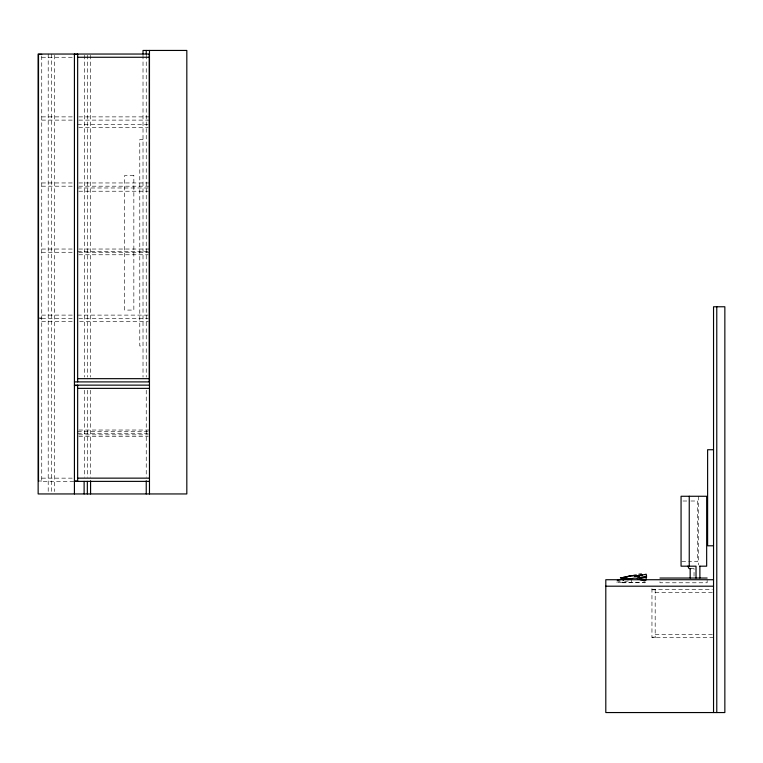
<?xml version="1.0" encoding="UTF-8"?>
<svg xmlns="http://www.w3.org/2000/svg" width="763" height="763" viewBox="0 0 763 763"><rect width="100%" height="100%" fill="white"/><g stroke="black" fill="none" stroke-linecap="round" stroke-linejoin="round"><path stroke-width="0.57" stroke-dasharray="3.81 2.86" d="M638.946 582.646L623.066 582.646A1.03 1.03 0 0 1 622.608 582.035L622.656 582.198M643.829 581.845L642.427 582.779M643.219 582.55L643.238 582.541A1.774 1.774 0 0 0 643.514 582.331M616.685 582.131L620.214 581.425M628.407 580.881L620.424 582.484L616.962 582.627L616.857 582.093M41.746 57.263L73.706 57.263M41.746 116.882L73.706 116.882M78.827 116.882L149.472 116.882M41.746 120.115L73.706 120.115M78.827 120.115L149.472 120.115M77.654 124.417L148.299 124.417M78.827 127.65L148.299 127.65M143.015 139.505L139.782 139.505L139.782 345.992L143.015 345.992M41.746 182.958L73.706 182.958M78.827 182.958L149.472 182.958M41.746 186.191L73.706 186.191M78.827 186.191L149.472 186.191M77.654 187.984L148.299 187.984M78.827 191.217L148.299 191.217M41.746 249.034L73.706 249.034M78.827 249.034L149.472 249.034M77.654 251.542L148.299 251.542M41.746 252.267L73.706 252.267M78.827 252.267L149.472 252.267M78.827 254.775L148.299 254.775M41.746 315.109L73.706 315.109M77.654 315.109L149.472 315.109M38.512 317.98L41.746 317.98M41.746 318.343L73.706 318.343M78.827 318.343L148.299 318.343M39.59 318.696L41.746 318.696M41.746 321.576L73.706 321.576M79.629 321.576L148.289 321.576M78.827 430.027L149.472 430.027M77.654 431.639L149.472 431.639M77.654 433.26L148.299 433.26M78.827 434.872L148.299 434.872M78.827 436.493L148.299 436.493M41.746 478.143L73.706 478.143M38.512 481.014L41.746 481.014M73.706 481.377L41.746 481.377L41.746 54.039M682.971 501.005L689.771 501.005M690.906 501.005L697.706 501.005L697.706 561.444L688.636 561.444M681.836 561.444L687.501 561.444M691.144 568.559L694.044 568.559L694.044 576.857M644.535 582.627L645.336 582.627L644.334 580.214M622.541 582.779L643.037 582.646M644.153 582.779L644.973 582.779M651.955 589.418L712.356 589.418M651.955 589.78L655.179 589.78M655.179 592.651L712.346 592.651M655.179 634.311L713.539 634.311M651.955 637.181L655.179 637.181M713.539 637.544L651.955 637.544L651.955 586.194M623.562 582.779L622.665 582.207M631.382 582.226L631.144 578.907M707.139 580.405L707.139 582.779L659.966 582.779L659.966 580.405M698.479 496.265L698.479 565.001M655.179 589.418L655.179 637.544M146.238 55.194L146.238 377.151M146.238 390.227L146.238 477.256M143.015 55.194L143.015 377.151M90.578 55.232L90.578 377.113M90.578 390.227L90.578 477.256M87.707 55.232L87.707 377.113M87.707 390.227L87.707 477.256M84.474 55.232L84.474 377.113M84.474 390.227L84.474 477.256M54.307 55.232L54.307 491.563M51.436 54.039L51.436 493.947M48.203 54.039L48.203 493.947M133.849 175.414L124.693 175.414L124.693 310.083L133.849 310.083L133.849 175.414"/><path stroke-width="1.14" d="M646.442 576.179L645.946 580.128L643.829 580.242M623.113 580.395L624.325 578.945A12.361 12.361 0 0 1 632.002 575.655L637.01 576.303L641.254 578.755A13.696 13.696 0 0 1 642.56 579.956L642.875 580.309M627.32 579.031L631.697 578.707A12.046 10.396 0 0 1 632.26 578.545L632.327 578.526A12.961 11.016 0 0 1 632.956 578.383L633.052 578.364A13.324 11.159 0 0 1 633.891 578.22L634.005 578.211A6.314 5.207 0 0 1 635.96 578.211L636.056 578.22A5.513 4.616 0 0 1 636.838 578.383L638.183 578.907A3.844 3.472 0 0 0 638.65 579.117L638.698 579.136A3.481 3.224 0 0 0 639.26 579.317L639.318 579.336A3.405 1.392 26.6 0 0 642.427 579.994L642.56 579.956M634.597 575.817A11.178 11.178 0 0 1 636.991 576.294L637.219 576.17A1.755 1.755 0 0 1 639.47 577.19L639.537 577.457M630.82 579.031L623.943 579.327M617.257 580.414L625.86 578.278M634.692 576.513L646.223 574.215L646.614 576.151L638.459 577.782M620.643 579.508L626.537 578.325M638.507 575.846L642.36 575.073M639.814 578.602L646.652 577.238M638.85 574.224L641.425 573.938M633.738 575.245L636.323 574.959M632.699 575.655L627.043 576.58L629.628 576.294M623.705 577.248L626.289 576.962L620.357 577.915L622.942 577.629M149.472 54.039L38.15 54.039L38.15 493.947L186.821 493.947L186.821 50.444L143.015 50.444L143.015 54.011M41.746 54.392L38.512 54.392L38.512 317.98M74.421 54.392L77.654 54.392M77.654 57.263L149.472 57.263M77.654 378.667L149.472 378.667M74.421 381.901L149.472 381.901M74.421 385.134L149.472 385.134M74.421 385.496L77.654 385.496M77.654 388.367L149.472 388.367M713.539 449.731L707.616 449.731L707.616 545.793L713.539 545.793M77.654 478.143L149.472 478.143M74.421 481.014L77.654 481.014M74.421 481.377L149.472 481.377M699.652 566.184L706.662 566.184L706.662 496.265L681.063 496.265L681.063 566.184L696.018 566.184L696.018 578.039M690.944 568.559L689.008 568.559L687.835 566.184M659.966 578.039L707.139 578.039M713.539 579.727L605.803 579.727L605.803 712.556L724.85 712.556L724.85 306.764L713.539 306.764L713.539 712.556M605.803 586.194L713.539 586.194M634.749 575.846L639.775 577.61M639.795 577.725L640.901 578.478M640.786 578.344L641.254 578.755A11.264 11.264 0 0 0 639.795 577.62M638.478 575.76L638.621 576.466M716.772 306.764L716.772 712.556M699.89 566.184L699.89 578.039M690.172 568.559L690.172 578.039M689.247 496.265L689.247 566.184M149.472 50.444L149.472 493.947M149.29 54.039L149.29 381.901M146.238 50.444L146.238 54.011M146.238 480.833L146.238 493.947M90.578 480.833L90.578 493.947M87.344 481.377L87.344 493.947M84.121 481.377L84.121 493.947M77.654 54.039L77.654 381.901M77.654 385.134L77.654 481.377M74.421 54.039L74.421 493.947M38.512 318.696L38.512 481.014M637.01 576.303A11.264 11.264 0 0 1 639.27 577.295"/></g></svg>
